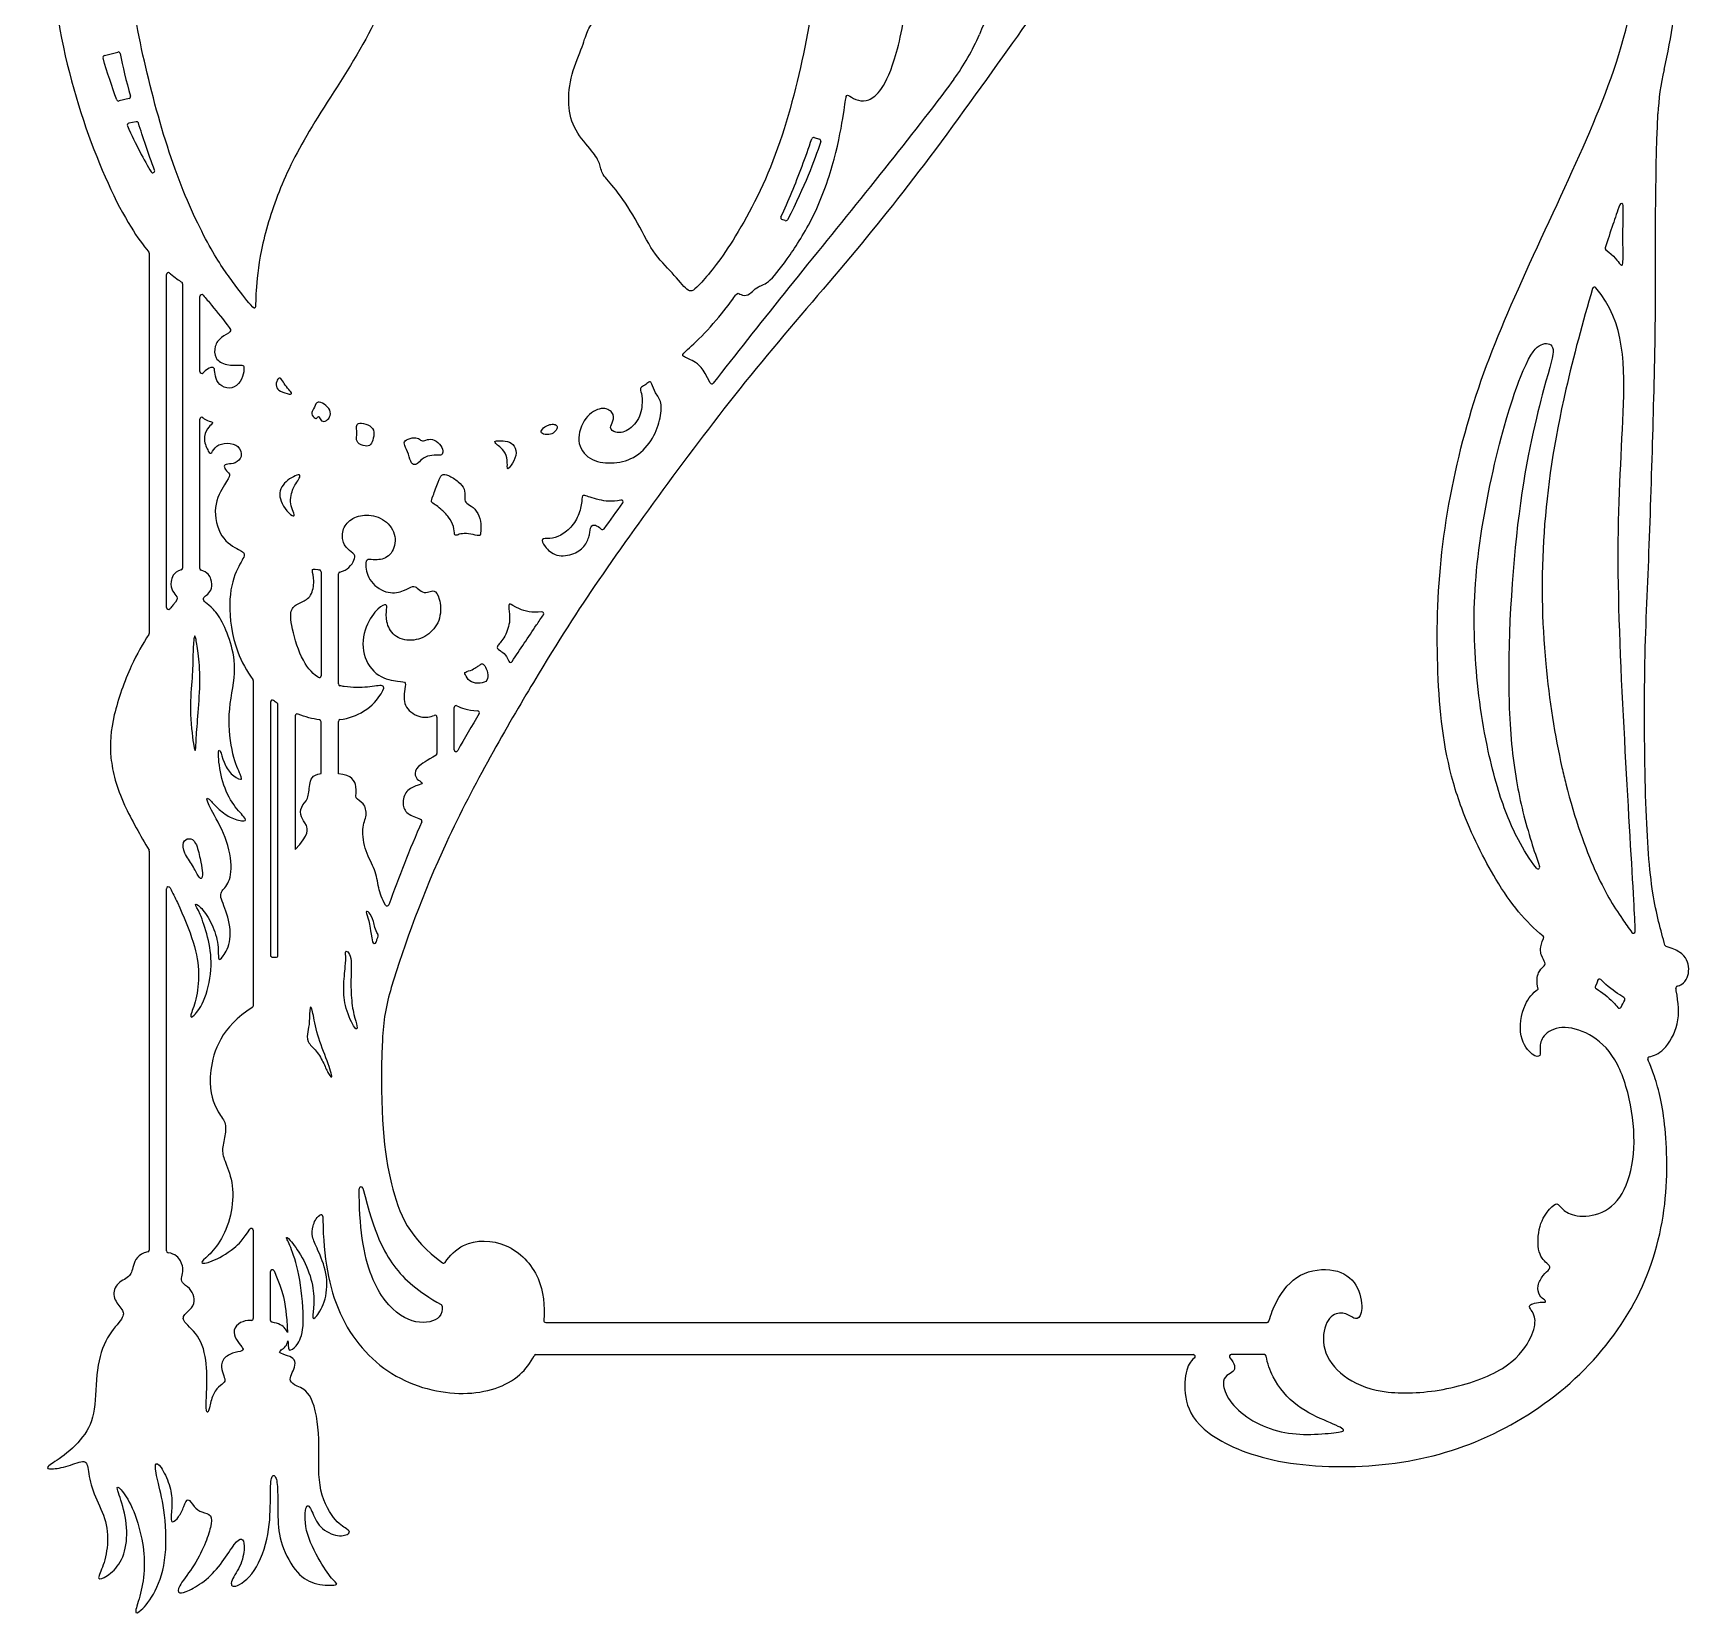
# Model space of a CAD drawing. Header units: millimetres. Extents: x -115 to 95, y -178 to 100.
# Drawn here: x 6.8 to 95, y -177.9 to -93.6 of the extents above; entities that cross this region are included whole.
import ezdxf

# ---------------------------------------------------------------- set-up
doc = ezdxf.new("R2010")
doc.units = ezdxf.units.MM
doc.header["$MEASUREMENT"] = 0
doc.layers.add('Layer 03', color=5, linetype='Continuous')

msp = doc.modelspace()

# ---------------------------------------------------------------- linework, layer by layer
at = {"layer": 'Layer 03'}
for p, q in [((10.583, -94.844), (11.291, -94.659)), ((11.896, -97.141), (11.362, -97.266)), ((12.277, -98.371), (11.882, -98.455)), ((48.391, -99.215), (48.675, -99.302)), ((46.844, -103.643), (46.676, -103.58)), ((12.973, -105.381), (12.973, -125.637)), ((13.893, -124.257), (13.893, -106.512)), ((14.748, -107.008), (14.748, -122.153)), ((15.668, -111.681), (15.668, -107.682)), ((15.668, -122.17), (15.668, -114.221)), ((22.125, -122.354), (22.125, -127.89)), ((23.045, -128.327), (23.045, -122.463)), ((18.511, -128.147), (18.511, -145.489)), ((19.431, -129.291), (19.431, -142.785)), ((19.83, -142.786), (19.83, -129.435)), ((29.217, -131.832), (29.217, -129.58)), ((20.75, -130.027), (20.75, -137.154)), ((22.125, -133.096), (22.125, -130.339)), ((23.045, -133.109), (23.045, -130.329)), ((28.296, -130.093), (28.296, -132.032)), ((12.973, -137.241), (12.973, -158.491)), ((13.893, -158.535), (13.893, -139.242)), ((18.511, -157.441), (18.511, -162.143)), ((19.431, -162.24), (19.431, -159.643)), ((34.089, -162.349), (72.521, -162.349)), ((33.564, -164.066), (68.582, -164.066)), ((72.372, -164.066), (70.606, -164.066))]:
    msp.add_line(p, q, dxfattribs=at)
for centre, radius, start, end in [((46.265, -89.054), 11.883, 323.57697, 336.86029), ((10.608, -94.941), 0.1, 104.69089, 195.94259), ((11.317, -94.755), 0.1, 11.71684, 104.69089), ((106.115, -98.518), 12.793, 166.77121, 177.49709), ((11.873, -97.043), 0.1, 283.21872, 15.53787), ((11.339, -97.169), 0.1, 200.51312, 283.21872), ((11.903, -98.553), 0.1, 102.00741, 203.888), ((12.297, -98.469), 0.1, 17.51993, 102.00741), ((48.362, -99.311), 0.1, 73.03159, 161.34548), ((48.646, -99.397), 0.1, 341.6664, 73.03159), ((13.162, -100.993), 0.1, 211.46213, 20.1294), ((91.391, -102.834), 0.1, 358.72861, 160.59245), ((46.711, -103.487), 0.1, 154.84165, 249.71494), ((46.879, -103.549), 0.1, 249.71494, 332.674), ((12.873, -105.381), 0.1, 360, 39.86835), ((90.62, -105.121), 0.1, 162.18101, 234.87125), ((13.993, -106.512), 0.1, 49.71355, 180), ((14.648, -107.008), 0.1, 360, 57.58426), ((15.768, -107.682), 0.1, 41.30861, 180), ((89.953, -107.283), 0.1, 40.46022, 163.49636), ((15.768, -111.681), 0.1, 180, 316.99473), ((42.937, -112.24), 0.1, 204.5347, 322.20712), ((15.768, -114.221), 0.1, 50.40864, 180), ((38.119, -118.626), 0.1, 323.7564, 103.02688), ((37.117, -120.003), 0.1, 225.53505, 324.13191), ((14.648, -122.153), 0.1, 289.09309, 0), ((15.768, -122.17), 0.1, 180, 251.86268), ((22.025, -122.354), 0.1, 0, 77.91447), ((23.145, -122.463), 0.1, 100.51312, 180), ((13.993, -124.257), 0.1, 180, 318.15934), ((33.888, -124.587), 0.1, 325.6388, 98.78851), ((12.873, -125.637), 0.1, 325.59988, 0), ((32.218, -127.08), 0.1, 202.32909, 326.80707), ((18.411, -128.147), 0.1, 0, 36.40438), ((22.025, -127.89), 0.1, 235.86445, 0), ((23.145, -128.327), 0.1, 180, 258.65226), ((19.531, -129.291), 0.1, 52.87987, 180), ((19.73, -129.435), 0.1, 0, 55.51891), ((29.317, -129.58), 0.1, 62.94659, 180), ((20.85, -130.027), 0.1, 68.52024, 180), ((22.025, -130.339), 0.1, 0, 82.56), ((23.145, -130.329), 0.1, 98.6139, 180), ((28.196, -130.093), 0.1, 0, 112.88687), ((30.467, -129.856), 0.1, 328.84264, 89.06094), ((28.196, -132.032), 0.1, 302.59983, 0), ((29.317, -131.832), 0.1, 180, 330.84953), ((27.401, -135.64), 0.1, 335.84755, 65.48588), ((12.873, -137.241), 0.1, 360, 30.11045), ((86.939, -138.083), 0.1, 217.22061, 19.79272), ((13.993, -139.242), 0.1, 27.45954, 180), ((25.644, -140.06), 0.1, 212.11576, 340.47076), ((25.07, -141.732), 0.1, 341.60745, 29.25375), ((87.155, -141.849), 0.1, 334.81343, 50.48916), ((92.027, -141.515), 0.1, 216.00622, 2.12048), ((19.531, -142.785), 0.1, 180, 275.98433), ((19.73, -142.786), 0.1, 262.41563, 360), ((24.963, -142.056), 0.1, 189.94032, 341.78738), ((93.804, -142.217), 0.1, 195.60216, 251.26396), ((36.451, -147.727), 11.066, 163.05229, 177.73533), ((90.093, -144.477), 0.1, 150.80597, 239.88626), ((90.22, -144.15), 0.1, 44.74478, 166.86028), ((94.384, -144.534), 0.1, 107.46027, 191.06974), ((18.411, -145.489), 0.1, 301.36174, 0), ((91.476, -145.124), 0.1, 332.7632, 59.61177), ((91.28, -145.504), 0.1, 219.83243, 333.62715), ((92.892, -148.3), 0.1, 103.76051, 202.85684), ((24.25, -155.222), 0.1, 14.53192, 180.40406), ((22.121, -156.707), 0.1, 0.38344, 124.58931), ((18.411, -157.441), 0.1, 360, 147.65746), ((12.873, -158.491), 0.1, 280.13915, 0), ((13.993, -158.535), 0.1, 180, 261.27049), ((19.531, -159.643), 0.1, 24.17401, 180), ((28.65, -159.093), 0.1, 234.09532, 327.41141), ((18.411, -162.143), 0.1, 270.10252, 0), ((19.531, -162.24), 0.1, 180, 261.84359), ((28.473, -161.488), 0.1, 4.46627, 60.33255), ((34.089, -162.249), 0.1, 174.85327, 270), ((72.521, -162.249), 0.1, 270, 344.0764), ((33.564, -164.166), 0.1, 90, 152.85337), ((68.582, -164.166), 0.1, 308.6743, 90), ((70.606, -164.166), 0.1, 90, 224.23371), ((72.372, -164.166), 0.1, 9.2348, 90)]:
    msp.add_arc(centre, radius, start, end, dxfattribs=at)
for points, knots in [([(42.771, -60.602), (42.605, -60.45), (41.645, -59.594), (39.618, -57.956), (36.607, -56.277), (34.948, -56.023), (34.585, -55.851), (35.101, -55.459), (35.485, -54.886), (35.645, -54.342), (35.548, -54.17), (35.141, -54.552), (34.568, -54.953), (34.052, -55.134), (33.66, -55.163), (34.018, -54.81), (34.286, -54.275), (34.305, -53.854), (33.732, -54.246), (32.786, -54.762), (30.78, -54.972), (28.947, -54.525), (27.908, -54.006), (27.712, -53.871), (27.682, -54.203), (27.946, -54.893), (28.462, -55.179), (28.603, -55.317), (27.807, -55.236), (26.85, -54.878), (26.178, -54.329), (26.029, -54.474), (26.306, -55.43), (26.91, -56.055), (27.001, -56.175), (25.234, -56.67), (23.319, -57.469), (22.079, -58.354), (21.902, -58.489), (21.486, -57.865), (20.628, -57.236), (19.518, -57.145), (18.712, -57.515), (18.254, -58.057), (18.035, -58.283), (17.932, -57.999), (17.539, -57.79), (17.28, -58.049), (17.108, -58.041), (16.815, -57.269), (15.674, -56.221), (13.686, -55.751), (11.596, -56.163), (10.088, -57.479), (9.372, -60.014), (10.012, -61.825), (11.846, -62.756), (12.579, -62.649), (12.759, -62.614), (12.398, -63.249), (12.548, -64.062), (12.487, -64.152), (11.937, -64.278), (11.549, -64.555), (11.461, -64.732), (11.887, -64.849), (12.293, -65.334), (12.653, -66.615), (12.304, -68.14), (11.421, -69.438), (9.915, -70.15), (8.301, -70.238), (7.572, -69.78), (7.443, -69.472), (6.927, -70.044), (6.716, -71.16), (6.936, -71.983), (7.639, -72.553), (7.916, -72.71), (7.51, -72.93), (7.316, -73.492), (7.328, -74.15), (7.68, -74.97), (7.625, -75.671), (7.188, -76.323), (7.182, -76.448), (7.895, -76.245), (8.843, -75.656), (9.399, -75.369), (9.504, -75.401), (8.47, -77.399), (7.481, -82.612), (7.632, -91.83), (9.48, -98.933), (11.542, -103.454), (12.651, -104.958), (12.95, -105.317)], [4333.229116, 4333.229116, 4333.229116, 4333.229116, 4333.452243, 4334.499932, 4335.547622, 4336.595311, 4337.643, 4338.690689, 4339.738379, 4340.786068, 4341.833757, 4342.881447, 4343.929136, 4344.976825, 4346.024514, 4347.072204, 4348.119893, 4349.167582, 4350.215271, 4351.262961, 4352.31065, 4353.358339, 4354.406029, 4355.453718, 4356.501407, 4357.549096, 4358.596786, 4359.644475, 4360.692164, 4361.739853, 4362.787543, 4363.835232, 4364.882921, 4365.930611, 4366.9783, 4368.025989, 4369.073678, 4370.121368, 4371.169057, 4372.216746, 4373.264435, 4374.312125, 4375.359814, 4376.407503, 4377.455193, 4378.502882, 4379.550571, 4380.59826, 4381.64595, 4382.693639, 4383.741328, 4384.789017, 4385.836707, 4386.884396, 4387.932085, 4388.979775, 4390.027464, 4391.075153, 4392.122842, 4393.170532, 4394.218221, 4395.26591, 4396.313599, 4397.361289, 4398.408978, 4399.456667, 4400.504357, 4401.552046, 4402.599735, 4403.647424, 4404.695114, 4405.742803, 4406.790492, 4407.838181, 4408.885871, 4409.93356, 4410.981249, 4412.028939, 4413.076628, 4414.124317, 4415.172006, 4416.219696, 4417.267385, 4418.315074, 4419.362763, 4420.410453, 4421.458142, 4422.505831, 4423.553521, 4424.60121, 4425.648899, 4426.696588, 4427.744278, 4428.791967, 4429.839656, 4430.263363, 4430.263363, 4430.263363, 4430.263363]), ([(82.886, -134.95), (82.722, -134.505), (81.947, -132.166), (81.499, -127.798), (81.613, -121.413), (83.032, -114.343), (85.293, -108.414), (88.935, -100.768), (91.598, -94.572), (92.96, -87.082), (92.774, -79.829), (90.824, -73.614), (88.361, -68.529), (83.974, -65.412), (79.746, -64.137), (76.338, -64.672), (74.535, -65.824), (74.448, -66.519), (74.144, -69.213), (72.479, -73.734), (69.42, -77.097), (66.936, -78.663), (65.442, -79.308), (65.206, -79.404)], [2860.119443, 2860.119443, 2860.119443, 2860.119443, 2861.061615, 2864.984949, 2868.908282, 2872.831616, 2876.75495, 2880.678283, 2884.601617, 2888.524951, 2892.448285, 2896.371618, 2900.294952, 2904.218286, 2908.141619, 2912.064953, 2915.988287, 2919.911621, 2923.834954, 2927.758288, 2931.681622, 2935.604955, 2936.335001, 2936.335001, 2936.335001, 2936.335001]), ([(93.661, -95.59), (94.069, -93.855), (94.681, -89.777), (94.599, -83.548), (93.481, -75.61), (91.621, -70.946), (90.437, -68.94), (90.247, -68.64)], [4261.703645, 4261.703645, 4261.703645, 4261.703645, 4264.783108, 4268.706442, 4272.629776, 4276.55311, 4277.2748, 4277.2748, 4277.2748, 4277.2748]), ([(65.143, -79.497), (65.144, -79.829), (65.104, -81.516), (64.663, -84.834), (62.411, -89.272), (59.623, -93.243), (54.384, -100.591), (50.158, -105.838), (45.21, -111.507), (40.816, -117.27), (36.716, -122.995), (34.819, -125.94), (33.436, -128.247), (32.052, -130.554), (28.626, -136.472), (26.569, -142.195), (25.866, -144.502)], [2936.453787, 2936.453787, 2936.453787, 2936.453787, 2937.763553, 2942.983454, 2948.203354, 2953.423255, 2958.643156, 2963.863056, 2969.082957, 2974.302857, 2979.522758, 2984.742659, 2984.742659, 2984.742659, 2989.962559, 2994.579255, 2994.579255, 2994.579255, 2994.579255]), ([(42.846, -112.281), (42.486, -111.493), (41.938, -111.068), (41.326, -110.876), (41.391, -110.717), (42.519, -109.748), (43.843, -108.145), (44.309, -107.438), (44.383, -107.55), (44.765, -107.687), (45.129, -107.408), (45.371, -107.147), (45.976, -107.003), (47.054, -105.585), (48.463, -103.399), (49.56, -100.286), (50.015, -97.661), (50.091, -96.889), (50.215, -96.984), (50.749, -97.27), (51.274, -97.28), (51.961, -96.801), (52.771, -95.085), (53.601, -90.9), (53.521, -86.351), (53.442, -84.345), (53.433, -84.12), (53.589, -84.189), (53.795, -84.776), (54.421, -85.666), (55.537, -87.359), (56.039, -89.187), (55.999, -90.96), (55.382, -91.861), (54.811, -92.45), (55.01, -92.849), (55.46, -92.727), (56.378, -91.905), (57.135, -90.236), (57.024, -87.15), (56.06, -85.3), (55.372, -84.271), (55.468, -84.237), (55.862, -84.417), (56.279, -84.181), (56.363, -83.714), (56.115, -83.139), (55.378, -82.554), (55.131, -82.068), (55.271, -82.035), (55.657, -82.5), (56.195, -82.853), (56.71, -82.942), (57.136, -82.953), (57.181, -83.082), (56.912, -83.177), (56.845, -83.469), (56.996, -83.67), (57.248, -83.749), (57.046, -83.905), (56.694, -84.326), (56.726, -84.926), (57.051, -85.29), (57.891, -85.357), (58.347, -85.552), (58.755, -86.189), (58.864, -88.231), (58.576, -90.07), (57.838, -92.212), (57.192, -93.724)], [125.757969, 125.757969, 125.757969, 125.757969, 126.798317, 127.902634, 129.006951, 130.111268, 131.215585, 132.319902, 133.424219, 134.528536, 135.632853, 136.73717, 137.841487, 138.945803, 140.05012, 141.154437, 142.258754, 143.363071, 144.467388, 145.571705, 146.676022, 147.780339, 148.884656, 149.988973, 151.09329, 152.197607, 153.301924, 154.406241, 155.510558, 156.614875, 157.719192, 158.823509, 159.927826, 161.032143, 162.136459, 163.240776, 164.345093, 165.44941, 166.553727, 167.658044, 168.762361, 169.866678, 170.970995, 172.075312, 173.179629, 174.283946, 175.388263, 176.49258, 177.596897, 178.701214, 179.805531, 180.909848, 182.014165, 183.118482, 184.222799, 185.327116, 186.431432, 187.535749, 188.640066, 189.744383, 190.8487, 191.953017, 193.057334, 194.161651, 195.265968, 196.370285, 197.474602, 198.578919, 199.683236, 199.683236, 199.683236, 199.683236]), ([(55.827, -96.11), (55.471, -96.592), (52.994, -99.889), (47.809, -106.204), (44.196, -110.78), (43.016, -112.301)], [116.665644, 116.665644, 116.665644, 116.665644, 117.610064, 122.829966, 125.552592, 125.552592, 125.552592, 125.552592]), ([(93.708, -142.244), (93.491, -141.469), (92.973, -139.599), (92.651, -135.224), (92.572, -127.273), (92.875, -121.518), (93.077, -114.533), (93.252, -108.557), (93.173, -101.628), (93.333, -97.959)], [4229.606496, 4229.606496, 4229.606496, 4229.606496, 4233.486091, 4237.789858, 4242.093625, 4246.397392, 4250.701158, 4255.004925, 4259.308692, 4259.308692, 4259.308692, 4259.308692]), ([(46.62, -103.444), (47.022, -102.589), (47.577, -101.237), (48.099, -99.777), (48.267, -99.279)], [-32.963071, -32.963071, -32.963071, -32.963071, -29.654824, -27.978931, -27.978931, -27.978931, -27.978931]), ([(91.297, -102.801), (91.177, -103.142), (90.921, -103.879), (90.661, -104.667), (90.525, -105.091)], [562.843577, 562.843577, 562.843577, 562.843577, 563.378768, 563.970083, 563.970083, 563.970083, 563.970083]), ([(90.563, -105.203), (90.991, -105.505), (91.424, -106.163), (91.5, -105.954), (91.458, -104.32), (91.491, -102.836)], [557.486562, 557.486562, 557.486562, 557.486562, 559.195291, 560.982525, 562.561071, 562.561071, 562.561071, 562.561071]), ([(14.058, -106.435), (14.072, -106.448), (14.338, -106.672), (14.546, -106.824), (14.702, -106.923)], [407.167686, 407.167686, 407.167686, 407.167686, 407.1954327, 407.6911689, 407.6911689, 407.6911689, 407.6911689]), ([(89.857, -107.255), (89.327, -109.044), (87.999, -114.005), (87.073, -120.307), (87.177, -126.965), (87.843, -131.094), (88.223, -132.781)], [789.528122, 789.528122, 789.528122, 789.528122, 791.88626, 795.809594, 799.732927, 803.072521, 803.072521, 803.072521, 803.072521]), ([(92.127, -141.511), (92.112, -141.085), (92.019, -139.205), (91.605, -132.313), (91.043, -121.24), (91.544, -113.903), (91.61, -109.071), (90.029, -107.218)], [770.490414, 770.490414, 770.490414, 770.490414, 772.202395, 776.506161, 780.809928, 785.113695, 789.313383, 789.313383, 789.313383, 789.313383]), ([(15.844, -107.616), (15.983, -107.775), (16.459, -108.345), (17.267, -109.37), (17.396, -109.543), (16.767, -109.852), (16.438, -110.294), (16.425, -111.014), (17.078, -111.374), (17.923, -111.34), (18.03, -111.346), (18.016, -111.806), (17.772, -112.375), (17.249, -112.649), (16.657, -112.411), (16.468, -111.93), (16.464, -111.481), (16.314, -111.424), (15.994, -111.587), (15.842, -111.75)], [1910.685518, 1910.685518, 1910.685518, 1910.685518, 1911.195477, 1912.243166, 1913.290855, 1914.338545, 1915.386234, 1916.433923, 1917.481612, 1918.529302, 1919.576991, 1920.62468, 1921.67237, 1922.720059, 1923.767748, 1924.815437, 1925.863127, 1926.910816, 1927.923915, 1927.923915, 1927.923915, 1927.923915]), ([(84.782, -133.815), (84.598, -133.197), (84.021, -130.881), (83.452, -126.592), (83.59, -121.448), (84.973, -114.778), (86.417, -110.737), (87.219, -110.067), (87.962, -110.29), (87.433, -111.823), (85.774, -118.385), (85.192, -128.299), (85.587, -132.251), (85.799, -133.482)], [-307.238713, -307.238713, -307.238713, -307.238713, -305.745939, -301.822605, -297.899271, -293.975938, -290.052604, -286.12927, -282.205937, -278.282603, -274.359269, -270.435936, -268.409495, -268.409495, -268.409495, -268.409495]), ([(15.832, -114.144), (15.882, -114.185), (16.106, -114.338), (16.341, -114.338), (16.362, -114.445), (16.064, -114.679), (15.814, -115.275), (16.151, -116.039), (16.285, -116.073), (16.511, -115.607), (17.103, -115.457), (17.782, -115.597), (17.955, -116.254), (17.57, -116.592), (17.11, -116.608), (16.907, -116.699), (17.078, -116.988), (17.343, -117.172), (17.06, -117.588), (16.302, -118.84), (16.725, -120.621), (17.873, -121.244), (18.179, -121.395), (17.579, -122.212), (17.118, -123.892), (17.452, -126.362), (18.169, -127.65), (18.491, -128.088)], [2029.772025, 2029.772025, 2029.772025, 2029.772025, 2030.060782, 2031.108471, 2032.156161, 2033.20385, 2034.251539, 2035.299228, 2036.346918, 2037.394607, 2038.442296, 2039.489986, 2040.537675, 2041.585364, 2042.633053, 2043.680743, 2044.728432, 2045.776121, 2046.823811, 2047.8715, 2048.919189, 2049.966878, 2051.014568, 2052.062257, 2053.109946, 2054.157635, 2054.824539, 2054.824539, 2054.824539, 2054.824539]), ([(38.096, -118.529), (37.62, -118.639), (36.797, -118.532), (36.037, -118.206), (36.037, -118.371), (35.944, -119.165), (35.529, -119.945), (34.885, -120.446), (34.305, -120.625), (33.797, -120.532), (33.983, -120.99), (34.627, -121.584), (35.658, -121.441), (36.245, -120.947), (36.445, -120.353), (36.481, -119.895), (36.697, -119.821), (36.923, -119.954), (37.047, -120.075)], [446.659886, 446.659886, 446.659886, 446.659886, 447.254804, 447.960138, 448.665472, 449.370805, 450.076139, 450.781473, 451.486807, 452.19214, 452.897474, 453.602808, 454.308142, 455.013476, 455.718809, 456.424143, 457.129477, 457.711914, 457.711914, 457.711914, 457.711914]), ([(23.127, -122.365), (23.339, -122.325), (23.684, -122.11), (23.909, -121.698), (23.967, -121.43), (23.514, -121.17), (23.229, -120.7), (23.263, -119.954), (23.867, -119.401), (24.767, -119.249), (25.811, -119.703), (26.203, -120.729), (25.782, -121.633), (24.961, -121.755), (24.6, -121.635), (24.447, -121.887), (24.657, -122.947), (25.749, -123.588), (26.567, -123.368), (27.052, -123.077), (27.222, -123.19), (27.527, -123.486), (27.883, -123.436), (28.128, -123.3), (28.459, -123.664), (28.554, -124.873), (27.911, -125.737), (26.963, -126.109), (25.931, -125.821), (25.567, -124.992), (25.618, -124.273), (25.652, -124.061), (25.211, -124.196), (24.43, -125.2), (24.228, -126.814), (25.154, -128.032), (26.326, -128.215), (26.695, -128.196), (26.547, -128.676), (26.518, -129.622), (27.417, -130.188), (27.946, -130.09), (28.158, -130.001)], [484.916216, 484.916216, 484.916216, 484.916216, 485.736104, 486.783793, 487.831483, 488.879172, 489.926861, 490.974551, 492.02224, 493.069929, 494.117618, 495.165308, 496.212997, 497.260686, 498.308376, 499.356065, 500.403754, 501.451443, 502.499133, 503.546822, 504.594511, 505.642201, 506.68989, 507.737579, 508.785268, 509.832958, 510.880647, 511.928336, 512.976026, 514.023715, 515.071404, 516.119093, 517.166783, 518.214472, 519.262161, 520.309851, 521.35754, 522.405229, 523.452918, 524.500608, 525.548297, 526.465618, 526.465618, 526.465618, 526.465618]), ([(14.681, -122.247), (14.238, -122.4), (14.079, -122.926), (14.183, -123.4), (14.502, -123.699), (14.451, -123.893), (14.131, -124.253), (14.068, -124.324)], [383.992351, 383.992351, 383.992351, 383.992351, 385.105863, 386.273547, 387.441231, 388.608914, 388.859178, 388.859178, 388.859178, 388.859178]), ([(14.082, -139.195), (14.22, -139.46), (14.696, -140.421), (15.421, -142.209), (15.668, -143.759), (15.497, -145.211), (15.093, -146.117), (15.291, -146.124), (15.983, -145.217), (16.377, -143.273), (16.105, -141.804), (15.668, -140.46), (15.317, -139.983), (15.668, -140.111), (16.27, -140.969), (16.684, -142.103), (16.62, -143.142), (16.853, -142.94), (17.404, -142.029), (17.161, -140.503), (16.616, -139.5), (17.055, -139.214), (17.461, -138.337), (17.12, -136.454), (16.155, -134.873), (15.979, -134.324), (16.198, -134.478), (16.659, -135.015), (17.35, -135.52), (18.14, -135.684), (18.129, -135.487), (17.35, -134.73), (16.78, -133.402), (16.606, -131.853), (16.752, -131.786), (16.932, -132.517), (17.292, -133.159), (17.945, -133.508), (17.888, -133.272), (17.404, -132.259), (17.083, -129.954), (17.665, -127.629), (17.331, -126.086), (16.798, -124.814), (16.233, -124.161), (15.858, -123.93), (15.826, -123.716), (16.104, -123.566), (16.317, -123.265), (16.321, -122.764), (16.08, -122.377), (15.737, -122.265)], [2134.863907, 2134.863907, 2134.863907, 2134.863907, 2135.291847, 2136.45953, 2137.627214, 2138.794898, 2139.962581, 2141.130265, 2142.297949, 2143.465632, 2144.633316, 2145.801, 2146.968683, 2148.136367, 2149.304051, 2150.471734, 2151.639418, 2152.807102, 2153.974785, 2155.142469, 2156.310153, 2157.477836, 2158.64552, 2159.813204, 2160.980887, 2162.148571, 2163.316255, 2164.483938, 2165.651622, 2166.819306, 2167.986989, 2169.154673, 2170.322357, 2171.49004, 2172.657724, 2173.825408, 2174.993092, 2176.160775, 2177.328459, 2178.496143, 2179.663826, 2180.83151, 2181.999194, 2183.166877, 2184.334561, 2185.502245, 2186.669928, 2187.837612, 2189.005296, 2190.172979, 2191.270144, 2191.270144, 2191.270144, 2191.270144]), ([(21.969, -127.973), (21.606, -127.727), (21.025, -127.013), (20.465, -125.005), (20.509, -124.22), (21.079, -123.99), (21.636, -123.689), (21.793, -122.805), (21.607, -122.199), (21.72, -122.187), (22.013, -122.25), (22.046, -122.257)], [-69.183719, -69.183719, -69.183719, -69.183719, -68.191665, -67.143976, -66.096286, -65.048597, -64.000908, -62.953218, -61.905529, -60.85784, -60.733881, -60.733881, -60.733881, -60.733881]), ([(33.873, -124.488), (33.382, -124.564), (32.5, -124.306), (32.108, -123.947), (32.117, -124.297), (32.23, -125.013), (31.881, -125.956), (31.409, -126.367), (31.577, -126.526), (31.955, -126.703), (32.126, -127.118)], [47.861944, 47.861944, 47.861944, 47.861944, 48.52154, 49.285551, 50.049562, 50.813573, 51.577584, 52.341595, 53.105606, 53.780171, 53.780171, 53.780171, 53.780171]), ([(32.302, -127.134), (32.725, -126.488), (33.279, -125.659), (33.847, -124.824), (33.971, -124.644)], [53.997426, 53.997426, 53.997426, 53.997426, 55.174597, 55.498821, 55.498821, 55.498821, 55.498821]), ([(12.956, -125.693), (12.63, -126.169), (11.924, -127.406), (10.971, -130.098), (10.798, -132.214), (11.405, -134.492), (12.512, -136.419), (12.96, -137.19)], [4450.627051, 4450.627051, 4450.627051, 4450.627051, 4451.571348, 4452.739032, 4453.906716, 4455.074399, 4456.025404, 4456.025404, 4456.025404, 4456.025404]), ([(23.13, -130.23), (23.594, -130.16), (24.606, -129.81), (25.46, -128.715), (25.55, -128.321), (24.663, -128.527), (23.742, -128.534), (23.205, -128.441), (23.126, -128.425)], [473.591249, 473.591249, 473.591249, 473.591249, 474.405879, 475.453569, 476.501258, 477.548947, 478.596636, 478.776233, 478.776233, 478.776233, 478.776233]), ([(22.038, -130.24), (21.662, -130.19), (21.28, -130.088), (20.892, -129.935), (20.887, -129.934)], [-92.4153141, -92.4153141, -92.4153141, -92.4153141, -91.7666656, -91.7582064, -91.7582064, -91.7582064, -91.7582064]), ([(28.25, -132.117), (27.77, -132.424), (27.165, -132.73), (27.104, -133.229), (27.285, -133.458), (27.618, -133.639), (27.306, -133.706), (26.598, -133.978), (26.435, -134.733), (26.651, -135.266), (27.168, -135.424), (27.442, -135.549)], [528.702333, 528.702333, 528.702333, 528.702333, 529.332867, 529.983345, 530.633823, 531.284301, 531.934779, 532.585257, 533.235735, 533.886213, 534.473187, 534.473187, 534.473187, 534.473187]), ([(20.75, -137.154), (21.505, -136.347), (21.344, -135.75), (21.021, -135.456), (21.021, -134.847), (21.463, -134.497), (21.493, -133.69), (21.63, -133.172), (22.125, -133.096)], [-84.435879, -84.435879, -84.435879, -84.435879, -83.594174, -82.651964, -81.709755, -80.767546, -79.825337, -78.883128, -78.883128, -78.883128, -78.883128]), ([(25.559, -140.114), (25.357, -139.792), (25.155, -139.119), (25.053, -138.231), (24.451, -137.29), (24.27, -135.958), (24.602, -135.338), (24.436, -134.627), (23.865, -134.458), (24.107, -133.882), (23.774, -133.17), (23.045, -133.109)], [461.995561, 461.995561, 461.995561, 461.995561, 462.832133, 463.811742, 464.791352, 465.770962, 466.750571, 467.730181, 468.709791, 469.6894, 470.66901, 470.66901, 470.66901, 470.66901]), ([(88.223, -132.781), (88.29, -133.076), (88.82, -135.303), (90.032, -138.646), (91.115, -140.402), (91.779, -141.342), (91.946, -141.573)], [803.072521, 803.072521, 803.072521, 803.072521, 803.656261, 807.579595, 811.502929, 812.834351, 812.834351, 812.834351, 812.834351]), ([(86.859, -138.144), (86.505, -137.677), (85.673, -136.364), (85.081, -134.82), (84.782, -133.815)], [-311.18216, -311.18216, -311.18216, -311.18216, -309.669273, -307.238713, -307.238713, -307.238713, -307.238713]), ([(85.799, -133.482), (85.997, -134.635), (86.376, -136.128), (86.877, -137.616), (87.033, -138.049)], [-314.158125, -314.158125, -314.158125, -314.158125, -312.261232, -311.465901, -311.465901, -311.465901, -311.465901]), ([(87.218, -141.772), (86.278, -140.997), (84.911, -139.346), (83.407, -136.356), (82.886, -134.95)], [2853.371475, 2853.371475, 2853.371475, 2853.371475, 2857.13828, 2860.119443, 2860.119443, 2860.119443, 2860.119443]), ([(25.158, -141.683), (24.995, -141.392), (24.947, -140.964), (24.674, -140.43), (24.466, -140.418), (24.663, -140.845), (24.751, -141.426), (24.865, -142.073)], [392.329709, 392.329709, 392.329709, 392.329709, 393.067822, 393.83764, 394.607458, 395.377275, 396.028523, 396.028523, 396.028523, 396.028523]), ([(25.058, -142.087), (25.078, -142.027), (25.114, -141.919), (25.149, -141.811), (25.165, -141.764)], [396.2935462, 396.2935462, 396.2935462, 396.2935462, 396.4080435, 396.4991651, 396.4991651, 396.4991651, 396.4991651]), ([(86.954, -144.583), (86.848, -144.174), (86.948, -143.626), (87.263, -143.398), (87.376, -143.204), (87.106, -142.849), (87.026, -142.359), (87.245, -141.892)], [2850.133609, 2850.133609, 2850.133609, 2850.133609, 2850.760597, 2851.387585, 2852.014573, 2852.641561, 2853.239395, 2853.239395, 2853.239395, 2853.239395]), ([(94.354, -144.439), (94.441, -144.412), (94.866, -144.224), (95.079, -143.515), (94.788, -142.695), (94.081, -142.416), (93.772, -142.311)], [4218.885937, 4218.885937, 4218.885937, 4218.885937, 4219.759268, 4223.682602, 4227.605936, 4229.509347, 4229.509347, 4229.509347, 4229.509347]), ([(72.617, -162.276), (72.719, -161.921), (73.127, -160.884), (74.166, -159.628), (76.201, -159.39), (77.402, -160.251), (77.66, -161.777), (77.307, -162.275), (76.975, -161.984), (76.301, -161.725), (75.531, -162.306), (75.42, -164.019), (76.687, -165.441), (78.76, -166.216), (82.101, -166.042), (85.403, -164.874), (86.623, -163.233), (86.887, -162.164), (86.549, -161.626), (86.46, -161.488), (86.625, -161.343), (87.098, -161.253), (87.388, -161.295), (87.342, -161.157), (86.997, -160.971), (86.886, -160.39), (87.203, -159.812), (87.621, -159.487), (87.563, -159.283), (86.885, -158.783), (86.958, -157.088), (87.607, -156.221), (87.977, -155.934), (88.171, -156.26), (88.747, -156.713), (90.212, -156.716), (91.545, -155.681), (92.162, -153.444), (91.989, -150.747), (91.127, -148.122), (89.711, -146.884), (88.127, -146.477), (87.12, -147.058), (87.031, -147.756), (87.118, -148.188), (86.712, -148.221), (85.875, -147.243), (86.071, -145.517), (86.666, -144.796), (86.954, -144.583)], [2768.123314, 2768.123314, 2768.123314, 2768.123314, 2769.019054, 2770.796383, 2772.573712, 2774.351041, 2776.12837, 2777.905698, 2779.683027, 2781.460356, 2783.237685, 2785.015014, 2786.792343, 2788.569672, 2790.347001, 2792.12433, 2793.901659, 2795.678988, 2797.456317, 2799.233646, 2801.010975, 2802.788304, 2804.565633, 2806.342962, 2808.120291, 2809.89762, 2811.674949, 2813.452278, 2815.229607, 2817.006936, 2818.784265, 2820.561594, 2822.338923, 2824.116251, 2825.89358, 2827.670909, 2829.448238, 2831.225567, 2833.002896, 2834.780225, 2836.557554, 2838.334883, 2840.112212, 2841.889541, 2843.66687, 2845.444199, 2847.221528, 2848.998857, 2850.133609, 2850.133609, 2850.133609, 2850.133609]), ([(90.043, -144.563), (90.37, -144.753), (90.768, -145.073), (91.123, -145.472), (91.203, -145.568)], [53.159047, 53.159047, 53.159047, 53.159047, 54.192304, 54.503245, 54.503245, 54.503245, 54.503245]), ([(91.527, -145.038), (91.453, -144.995), (91.085, -144.768), (90.658, -144.45), (90.291, -144.08)], [56.519888, 56.519888, 56.519888, 56.519888, 57.023203, 58.945015, 58.945015, 58.945015, 58.945015]), ([(92.868, -148.203), (93.109, -148.144), (93.661, -147.944), (94.542, -146.463), (94.425, -145.283), (94.294, -144.596), (94.286, -144.554)], [4205.988526, 4205.988526, 4205.988526, 4205.988526, 4209.854561, 4214.158328, 4218.462095, 4218.740011, 4218.740011, 4218.740011, 4218.740011]), ([(18.463, -145.574), (16.811, -146.581), (15.94, -149.29), (16.526, -151.092), (17.043, -151.596), (17.067, -152.272), (16.822, -153.145), (16.944, -153.637), (17.45, -154.804), (17.437, -156.456), (16.841, -157.996), (16.084, -158.852), (15.6, -159.225), (16.208, -159.188), (17.374, -158.55), (17.984, -157.928), (18.326, -157.387)], [2072.331939, 2072.331939, 2072.331939, 2072.331939, 2073.792674, 2075.267444, 2076.742214, 2078.216984, 2079.691754, 2081.166523, 2082.641293, 2084.116063, 2085.590833, 2087.065603, 2088.540373, 2090.015143, 2091.489912, 2092.457711, 2092.457711, 2092.457711, 2092.457711]), ([(25.394, -147.29), (25.235, -151.32), (25.709, -155.251), (26.823, -157.893), (28.592, -159.174)], [2997.415041, 2997.415041, 2997.415041, 2997.415041, 3003.994844, 3010.468715, 3010.468715, 3010.468715, 3010.468715]), ([(68.644, -164.244), (68.431, -164.415), (68.114, -164.965), (68.078, -166.527), (68.929, -168.235), (72.771, -170.001), (78.772, -170.17), (83.999, -168.864), (88.883, -165.796), (92.394, -161.422), (93.942, -156.364), (93.823, -153.012), (93.689, -151.794), (93.556, -150.577), (93.273, -149.538), (92.905, -148.59), (92.8, -148.339)], [4185.831221, 4185.831221, 4185.831221, 4185.831221, 4187.384582, 4189.161911, 4190.93924, 4192.716569, 4194.493898, 4196.271227, 4198.048556, 4199.825885, 4201.603214, 4203.380543, 4203.380543, 4203.380543, 4205.157872, 4205.81557, 4205.81557, 4205.81557, 4205.81557]), ([(28.573, -161.48), (28.59, -161.703), (28.506, -162.205), (27.226, -162.546), (25.482, -161.513), (24.329, -159.017), (24.157, -156.191), (24.15, -155.222)], [-55.254697, -55.254697, -55.254697, -55.254697, -51.902699, -46.682797, -41.462896, -36.242995, -33.760595, -33.760595, -33.760595, -33.760595]), ([(24.347, -155.197), (24.99, -157.678), (25.959, -159.555), (27.267, -160.686), (28.522, -161.401)], [-63.620626, -63.620626, -63.620626, -63.620626, -59.652694, -55.352203, -55.352203, -55.352203, -55.352203]), ([(20.362, -163.33), (20.367, -163.415), (20.393, -163.858), (20.46, -163.858), (20.906, -163.584), (21.28, -162.602), (21.029, -159.904), (20.524, -158.318), (20.211, -157.752), (20.382, -157.823), (21.15, -158.833), (21.716, -160.238), (21.767, -161.42), (21.635, -162.208), (21.827, -162.137), (22.433, -161.187), (22.48, -159.708), (21.918, -158.399), (21.615, -157.752), (21.664, -157.292), (21.837, -156.781), (22.064, -156.625)], [4106.181648, 4106.181648, 4106.181648, 4106.181648, 4106.413319, 4107.558634, 4108.70395, 4109.849265, 4110.99458, 4112.139895, 4113.285211, 4114.430526, 4115.575841, 4116.721156, 4117.866472, 4119.011787, 4120.157102, 4121.302417, 4122.447732, 4123.593048, 4124.738363, 4125.883678, 4126.836551, 4126.836551, 4126.836551, 4126.836551]), ([(22.221, -156.706), (22.221, -156.766), (22.242, -158.827), (22.795, -162.097), (25.682, -165.464), (29.861, -166.477), (32.474, -165.598), (33.282, -164.496), (33.475, -164.12)], [4127.053332, 4127.053332, 4127.053332, 4127.053332, 4127.20713, 4132.427031, 4137.646932, 4142.866833, 4148.086733, 4150.457298, 4150.457298, 4150.457298, 4150.457298]), ([(12.891, -158.59), (12.357, -158.685), (12.058, -159.437), (12.002, -159.94), (11.136, -160.253), (11.008, -161.09), (11.591, -161.687), (11.662, -162.07), (10.682, -163.049), (10.111, -164.78), (10.153, -167.134), (9.543, -168.487), (8.226, -169.637), (7.407, -170.069), (7.673, -170.202), (8.647, -170.036), (9.642, -169.582), (9.698, -170.18), (9.963, -171.496), (10.694, -172.758), (10.817, -174.213), (10.482, -175.508), (10.125, -176.099), (10.705, -175.932), (11.498, -175.195), (11.861, -173.907), (11.66, -172.251), (11.157, -171.032), (11.403, -171.121), (12.085, -172.094), (12.656, -173.974), (12.756, -175.383), (12.547, -176.851), (12.131, -177.909), (12.457, -177.819), (13.335, -176.795), (13.959, -174.875), (13.791, -172.126), (13.381, -170.711), (13.222, -169.745), (13.579, -169.943), (14.095, -171.001), (14.227, -171.94), (14.095, -172.84), (14.188, -173.051), (14.545, -172.76), (14.836, -172.126), (15.021, -171.623), (15.351, -172.205), (15.748, -172.483), (16.341, -172.55), (16.267, -173.228), (15.974, -174.145), (15.296, -175.465), (14.434, -176.491), (14.526, -176.84), (15.039, -176.675), (16.029, -176.106), (16.891, -175.135), (17.551, -174.035), (17.917, -173.797), (18.082, -174.145), (17.936, -175.263), (17.239, -176.161), (17.404, -176.601), (18.632, -175.795), (19.42, -173.613), (19.42, -171.597), (19.447, -170.469), (19.703, -170.469), (19.83, -171.047), (19.805, -172.733), (19.915, -174.163), (20.85, -175.85), (21.858, -176.363), (23.16, -176.363), (22.812, -176.18), (22.108, -175.208), (21.176, -173.382), (21.316, -171.854), (21.629, -172.334), (21.994, -173.32), (23.075, -173.833), (23.735, -173.577), (23.57, -173.375), (22.819, -172.972), (21.866, -171.158), (22.125, -168.542), (21.671, -166.036), (20.75, -165.727), (20.438, -165.475), (20.519, -165.118), (20.75, -164.751), (20.75, -164.288), (20.373, -164.122), (19.83, -163.969), (19.984, -163.817), (20.225, -163.682), (20.336, -163.44), (20.362, -163.33)], [4002.759773, 4002.759773, 4002.759773, 4002.759773, 4003.779229, 4004.849273, 4005.919316, 4006.98936, 4008.059403, 4009.129447, 4010.199491, 4011.269534, 4012.339578, 4013.409621, 4014.479665, 4015.549709, 4016.619752, 4017.689796, 4018.759839, 4019.829883, 4020.899927, 4021.96997, 4023.040014, 4024.110057, 4025.180101, 4026.250145, 4027.320188, 4028.390232, 4029.460275, 4030.530319, 4031.600363, 4032.670406, 4033.74045, 4034.810493, 4035.880537, 4036.950581, 4038.020624, 4039.090668, 4040.160711, 4041.230755, 4042.300799, 4043.370842, 4044.440886, 4045.510929, 4046.580973, 4047.651016, 4048.72106, 4049.791104, 4050.861147, 4051.931191, 4053.001234, 4054.071278, 4055.141322, 4056.211365, 4057.281409, 4058.351452, 4059.421496, 4060.49154, 4061.561583, 4062.631627, 4063.70167, 4064.771714, 4065.841758, 4066.911801, 4067.981845, 4069.051888, 4070.121932, 4071.191976, 4072.262019, 4073.332063, 4074.402106, 4075.47215, 4076.542194, 4077.612237, 4078.682281, 4079.752324, 4080.822368, 4081.892412, 4082.962455, 4084.032499, 4085.102542, 4086.172586, 4087.24263, 4088.312673, 4089.382717, 4090.45276, 4091.522804, 4092.592848, 4093.662891, 4094.732935, 4095.802978, 4096.873022, 4097.943066, 4099.013109, 4100.083153, 4101.153196, 4102.22324, 4103.293284, 4104.363327, 4105.433371, 4106.181648, 4106.181648, 4106.181648, 4106.181648]), ([(18.411, -162.243), (18.151, -162.243), (17.779, -162.33), (17.409, -162.745), (17.581, -163.272), (17.954, -163.674), (18.021, -163.904), (17.399, -163.932), (16.815, -164.325), (16.806, -164.88), (16.997, -165.32), (17.035, -165.541), (16.672, -165.742), (16.298, -166.249), (16.174, -167.063), (15.992, -167.254), (16.011, -166.326), (16.088, -164.794), (15.772, -163.09), (14.656, -162.256), (14.856, -161.891), (15.381, -161.482), (15.39, -160.965), (15.15, -160.52), (14.66, -160.226), (14.704, -159.924), (14.793, -159.559), (14.706, -159.114), (14.379, -158.696), (13.978, -158.634)], [2097.574527, 2097.574527, 2097.574527, 2097.574527, 2098.11837, 2098.775494, 2099.432617, 2100.08974, 2100.746864, 2101.403987, 2102.06111, 2102.718234, 2103.375357, 2104.032481, 2104.689604, 2105.346727, 2106.003851, 2106.660974, 2107.318097, 2107.975221, 2108.632344, 2109.289468, 2109.946591, 2110.603714, 2111.260838, 2111.917961, 2112.575084, 2113.232208, 2113.889331, 2114.546455, 2115.161897, 2115.161897, 2115.161897, 2115.161897]), ([(28.734, -159.147), (28.963, -158.788), (29.822, -157.918), (32.102, -157.946), (33.863, -159.767), (34.059, -161.458), (33.989, -162.24)], [2711.201022, 2711.201022, 2711.201022, 2711.201022, 2714.536045, 2719.755945, 2724.975846, 2729.395447, 2729.395447, 2729.395447, 2729.395447]), ([(19.622, -159.602), (20.128, -160.729), (20.269, -161.722), (20.324, -162.612), (20.339, -162.885)], [52.596539, 52.596539, 52.596539, 52.596539, 53.62394, 54.190278, 54.190278, 54.190278, 54.190278]), ([(20.339, -162.885), (20.311, -162.816), (20.177, -162.593), (19.864, -162.389), (19.517, -162.339)], [48.155587, 48.155587, 48.155587, 48.155587, 48.591445, 49.584446, 49.584446, 49.584446, 49.584446]), ([(70.534, -164.235), (70.661, -164.365), (70.838, -164.729), (70.743, -164.987), (70.353, -165.14), (70.094, -165.54), (70.412, -166.509), (71.519, -167.546), (73.066, -168.211), (74.659, -168.37), (76.232, -168.218), (76.853, -168.123), (75.849, -167.675), (74.073, -166.922), (72.863, -165.507), (72.533, -164.53), (72.471, -164.15)], [-91.482017, -91.482017, -91.482017, -91.482017, -90.064062, -88.286733, -86.509404, -84.732075, -82.954746, -81.177417, -79.400088, -77.622759, -75.84543, -74.068101, -72.290772, -70.513443, -68.736114, -67.688272, -67.688272, -67.688272, -67.688272])]:
    msp.add_open_spline(points, degree=3, knots=knots, dxfattribs=at)
for points, degree in [([(46.65, -71.825), (46.305, -70.727), (45.675, -68.923), (44.322, -66.238), (43.506, -65.015), (43.414, -65.163), (43.747, -66.133), (43.673, -67.968), (43.198, -69.296), (42.542, -70.214), (42.126, -70.619), (42.29, -70.63), (42.629, -70.466), (43.067, -70.597), (43.11, -70.892), (43.253, -70.925), (43.919, -70.499), (44.685, -69.974), (44.947, -69.996), (44.75, -70.258), (44.007, -71.1), (43.242, -71.603), (42.706, -71.483), (42.662, -70.925), (42.345, -71.023), (41.683, -71.442), (40.655, -72.38), (39.661, -72.916), (39.196, -73.035), (39.11, -73.105), (39.385, -73.303), (40.253, -73.405), (41.632, -72.774), (42.917, -72.065), (44.27, -71.96), (44.929, -72.569), (44.818, -73.471), (44.424, -73.958), (44.044, -74.309), (44.302, -74.639), (45.068, -74.417), (45.656, -73.865), (46.314, -73.722), (46.694, -73.944), (46.572, -74.173), (46.085, -74.159), (45.383, -74.646), (44.624, -75.161), (43.844, -75.054), (43.571, -74.646), (43.636, -73.965), (44.266, -73.435), (44.28, -72.905), (43.777, -72.634), (42.933, -72.577), (41.774, -73.371), (40.844, -73.8), (40.193, -73.951), (39.513, -73.929), (39.413, -73.987), (39.373, -74.854), (39.43, -75.614), (40.176, -76.332), (42.037, -77.488), (43.124, -78.095), (43.385, -78.568), (42.743, -79.506), (42.207, -80.028), (42.032, -80.369), (42.132, -80.959), (42.441, -81.212), (42.761, -81.318), (42.841, -81.591), (42.722, -81.877), (42.501, -82.094), (42.243, -82.268), (42.419, -82.416), (42.925, -82.745), (43.088, -83.045), (42.89, -83.554), (42.58, -83.93), (43.006, -84.414), (43.794, -85.113), (43.696, -86.158), (43.291, -87.021), (41.552, -87.858), (39.956, -88.708), (38.541, -89.259), (37.729, -89.535), (37.255, -90.032), (37.113, -90.45), (37.317, -90.539), (37.637, -90.699), (37.622, -91.17), (37.438, -91.463), (36.961, -91.827), (36.699, -92.207), (36.744, -92.592), (36.745, -92.951), (36.311, -93.407), (36.106, -94.276), (35.414, -95.816), (35.233, -97.506), (35.588, -98.85), (36.642, -100.013), (37.011, -100.61), (37.044, -101.164), (37.771, -101.859), (38.893, -103.503), (39.786, -105.405), (40.861, -106.42), (41.702, -107.497), (42.021, -107.388), (43.802, -105.328), (46.356, -100.669), (47.932, -94.732), (48.811, -88.944), (48.642, -80.549), (47.743, -75.508), (46.995, -72.922), (46.65, -71.825)], 3), ([(12.094, -80.315), (11.915, -81.289), (11.417, -84.153), (11.791, -90.691), (12.776, -95.738), (14.286, -101.111), (16.174, -105.178), (17.444, -106.948), (18.512, -108.345), (18.653, -108.368), (18.63, -107.617), (18.829, -105.363), (19.777, -102.096), (21.381, -98.872), (24.57, -94.185), (26.44, -89.869), (26.433, -89.636), (26.094, -89.162), (26.115, -88.441), (26.772, -88.144), (26.885, -87.89), (26.787, -87.812), (26.447, -87.868), (26.008, -87.616), (26.022, -87.116), (26.338, -86.915), (26.717, -86.873), (26.633, -86.605), (25.841, -85.784), (24.341, -84.953), (23.122, -85.069), (22.08, -85.613), (21.482, -86.304), (21.707, -86.67), (22.422, -86.926), (22.912, -87.571), (22.85, -88.363), (22.301, -88.781), (21.501, -89.001), (20.85, -88.773), (21.046, -88.655), (21.596, -88.655), (22.058, -88.303), (21.933, -87.761), (21.18, -87.322), (20.725, -86.73), (21.015, -85.805), (22.069, -85.108), (23.517, -84.636), (24.928, -84.881), (25.915, -85.169), (26.712, -85.663), (26.658, -85.487), (25.879, -84.8), (24.217, -84.126), (22.124, -84.578), (20.278, -85.272), (17.714, -85.332), (15.255, -84.129), (13.634, -82.239), (12.935, -80.088), (12.853, -77.939), (13.068, -76.82), (12.855, -76.857), (12.488, -78.305), (12.272, -79.34), (12.094, -80.315)], 3), ([(11.246, -97.204), (10.982, -96.5), (10.737, -95.754), (10.512, -94.969)], 3), ([(11.415, -94.735), (11.56, -95.436), (11.738, -96.184), (11.97, -97.016)], 3), ([(11.812, -98.594), (12.245, -99.572), (12.711, -100.448), (13.077, -101.046)], 3), ([(13.256, -100.959), (12.918, -100.036), (12.634, -99.202), (12.393, -98.439)], 3), ([(48.741, -99.429), (48.378, -100.525), (47.911, -101.77), (46.968, -103.595)], 3), ([(20.117, -112.244), (20.182, -112.345), (20.327, -112.575), (20.616, -112.84), (20.495, -112.929), (19.91, -112.729), (19.694, -112.513), (19.774, -112.097), (19.936, -111.966), (20.052, -112.142), (20.117, -112.244)], 3), ([(39.193, -112.519), (39.247, -112.474), (39.441, -112.371), (39.635, -112.188), (39.738, -112.285), (39.903, -112.822), (40.309, -113.29), (40.2, -114.249), (39.787, -115.394), (38.803, -116.378), (37.579, -116.618), (36.37, -116.44), (35.649, -115.433), (36.161, -114.046), (37.098, -113.52), (37.726, -113.837), (37.71, -114.341), (37.455, -114.674), (37.757, -114.984), (38.462, -114.914), (39.19, -114.116), (39.26, -113.016), (39.12, -112.644), (39.14, -112.565), (39.193, -112.519)], 3), ([(22.194, -113.369), (22.314, -113.435), (22.597, -113.652), (22.665, -114.024), (22.415, -114.35), (22.125, -114.361), (22.021, -114.031), (21.901, -114.13), (21.848, -114.244), (21.545, -113.91), (21.734, -113.714), (21.878, -113.259), (22.075, -113.304), (22.194, -113.369)], 3), ([(24.022, -114.831), (24.025, -114.938), (24.021, -115.175), (23.998, -115.484), (24.505, -115.7), (24.779, -115.613), (24.919, -115.251), (24.978, -114.773), (24.645, -114.499), (24.132, -114.399), (24.003, -114.534), (24.019, -114.724), (24.022, -114.831)], 3), ([(34.308, -114.51), (34.225, -114.534), (34.041, -114.615), (33.785, -114.871), (33.933, -115.046), (34.371, -115.053), (34.62, -114.884), (34.755, -114.588), (34.54, -114.473), (34.391, -114.487), (34.308, -114.51)], 3), ([(27.36, -116.49), (27.439, -116.414), (27.649, -116.201), (28.169, -116.121), (28.52, -116.176), (28.64, -116.011), (28.56, -115.635), (28.154, -115.28), (27.764, -115.285), (27.514, -115.445), (27.339, -115.225), (27.009, -115.18), (26.509, -115.37), (26.559, -115.581), (26.79, -116.077), (26.929, -116.636), (27.177, -116.656), (27.282, -116.566), (27.36, -116.49)], 3), ([(31.717, -115.767), (31.813, -115.859), (32.023, -116.107), (32.057, -116.724), (32.029, -116.932), (32.229, -116.726), (32.572, -116.158), (32.457, -115.592), (32.06, -115.39), (31.588, -115.356), (31.325, -115.383), (31.447, -115.551), (31.62, -115.674), (31.717, -115.767)], 3), ([(20.58, -118.089), (20.547, -118.204), (20.473, -118.516), (20.533, -118.955), (20.75, -119.343), (20.64, -119.445), (20.171, -118.989), (19.924, -118.448), (19.894, -118.039), (20.154, -117.613), (20.54, -117.328), (20.963, -117.149), (21.035, -117.229), (20.895, -117.492), (20.667, -117.831), (20.612, -117.975), (20.58, -118.089)], 3), ([(28.513, -119.017), (28.639, -119.129), (28.957, -119.444), (29.217, -119.954), (29.217, -120.42), (29.344, -120.408), (29.613, -120.302), (30.112, -120.324), (30.583, -120.47), (30.617, -120.358), (30.673, -119.797), (30.505, -119.208), (30.118, -118.815), (29.787, -118.669), (29.776, -118.395), (29.804, -117.946), (29.484, -117.553), (28.872, -117.166), (28.53, -117.132), (28.401, -117.486), (28.053, -118.4), (27.958, -118.636), (28.199, -118.77), (28.386, -118.905), (28.513, -119.017)], 3), ([(37.198, -120.062), (37.53, -119.602), (37.864, -119.143), (38.2, -118.686)], 3), ([(15.582, -126.696), (15.628, -127.077), (15.711, -128.078), (15.574, -129.916), (15.462, -131.332), (15.45, -131.941), (15.35, -131.866), (15.09, -129.606), (15.288, -127.942), (15.288, -126.725), (15.363, -125.669), (15.437, -125.793), (15.537, -126.315), (15.582, -126.696)], 3), ([(30.431, -127.422), (30.362, -127.467), (30.205, -127.573), (29.747, -127.705), (29.781, -127.799), (30.001, -128.206), (30.467, -128.329), (30.96, -128.238), (31.058, -127.858), (30.884, -127.391), (30.717, -127.209), (30.617, -127.302), (30.499, -127.377), (30.431, -127.422)], 3), ([(19.786, -129.352), (19.721, -129.307), (19.656, -129.261), (19.591, -129.212)], 3), ([(29.362, -129.491), (29.579, -129.601), (29.911, -129.747), (30.468, -129.756)], 3), ([(30.552, -129.908), (30.153, -130.569), (29.769, -131.226), (29.404, -131.88)], 3), ([(27.492, -135.681), (26.829, -137.158), (26.259, -138.626), (25.738, -140.094)], 3), ([(15.678, -137.627), (15.622, -137.359), (15.472, -136.693), (15.085, -136.506), (14.735, -136.718), (14.797, -137.33), (15.309, -138.004), (15.609, -138.678), (15.809, -138.741), (15.809, -138.304), (15.734, -137.896), (15.678, -137.627)], 3), ([(23.412, -143.391), (23.386, -143.675), (23.294, -144.509), (23.374, -145.575), (23.982, -146.882), (24.096, -146.595), (23.857, -146.03), (23.707, -144.933), (23.718, -143.752), (23.753, -143.041), (23.603, -142.605), (23.397, -142.525), (23.454, -142.8), (23.439, -143.106), (23.412, -143.391)], 3), ([(19.542, -142.884), (19.635, -142.874), (19.716, -142.885)], 2), ([(90.123, -144.127), (90.086, -144.284), (90.006, -144.428)], 2), ([(21.673, -145.792), (21.728, -146.029), (21.834, -146.815), (22.412, -148.3), (22.82, -149.457), (22.503, -149.128), (22.299, -148.584), (21.891, -147.847), (21.335, -147.405), (21.414, -146.838), (21.516, -146.407), (21.505, -145.397), (21.619, -145.556), (21.673, -145.792)], 3), ([(91.369, -145.549), (91.427, -145.432), (91.495, -145.307), (91.565, -145.17)], 3)]:
    msp.add_open_spline(points, degree=degree, dxfattribs=at)

doc.saveas('drawing.dxf')
